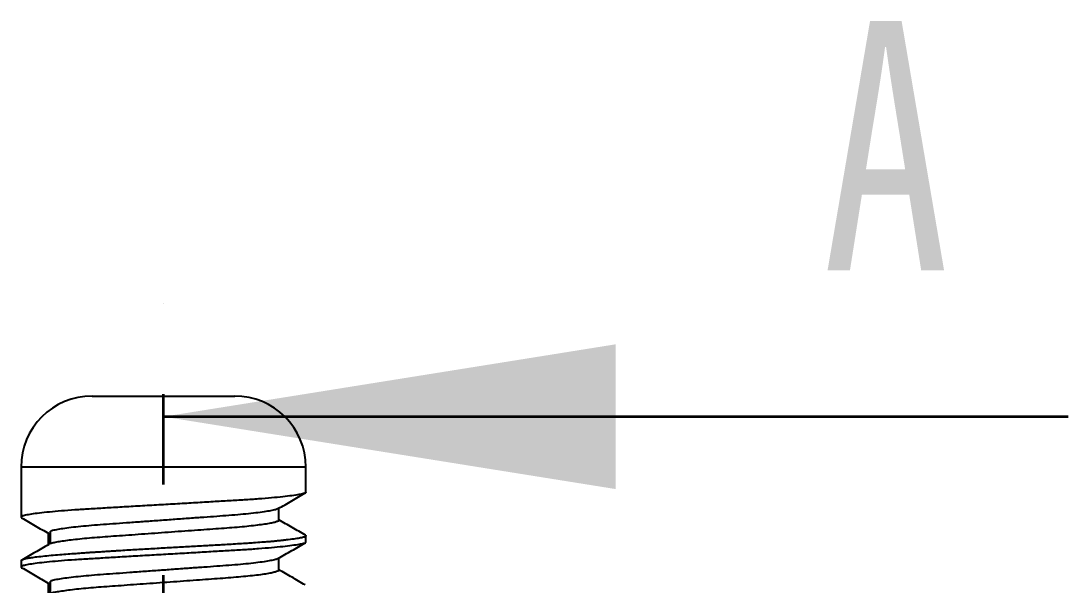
# Model space of a CAD drawing. Header units: millimetres. Extents: x 1580 to 3807, y -141 to 840.
# Drawn here: x 1813.34 to 1828.04, y 71.93 to 79.85 of the extents above; entities that cross this region are included whole.
import ezdxf

# ---------------------------------------------------------------- set-up
doc = ezdxf.new("R2010")
doc.units = ezdxf.units.MM
doc.linetypes.add('PHANTOM', pattern=[12.7, 6.35, -1.27, 1.27, -1.27, 1.27, -1.27])
doc.styles.add('SLDTEXTSTYLE0', font='TXT', dxfattribs={"width": 0.75})

msp = doc.modelspace()

# ---------------------------------------------------------------- linework, layer by layer
at = {"color": 7, "linetype": 'PHANTOM', "lineweight": 35}
msp.add_line((1815.343, 63.184), (1815.343, 75.884), dxfattribs=at)
at = {"color": 7, "linetype": 'Continuous', "lineweight": 25}
for p, q in [((1814.343, 74.586), (1815.343, 74.586)), ((1815.343, 74.586), (1816.343, 74.586)), ((1813.343, 73.586), (1813.343, 72.974)), ((1817.343, 73.586), (1813.343, 73.586)), ((1817.343, 73.236), (1817.343, 73.586)), ((1813.343, 72.969), (1813.343, 72.886)), ((1816.965, 72.842), (1816.965, 73.011)), ((1813.752, 72.688), (1813.752, 72.513)), ((1817.343, 72.536), (1817.343, 72.623)), ((1813.343, 72.273), (1813.343, 72.186))]:
    msp.add_line(p, q, dxfattribs=at)
at = {"color": 7, "linetype": 'Continuous', "lineweight": 35}
msp.add_line((1828.043, 74.296), (1815.343, 74.296), dxfattribs=at)
at = {"color": 7, "linetype": 'Continuous', "lineweight": 25}
for centre, start, end in [((1814.343, 73.586), 90, 180), ((1816.343, 73.586), 0, 90)]:
    msp.add_arc(centre, 1, start, end, dxfattribs=at)
for points, knots in [([(1817.34, 73.236), (1817.34, 73.234), (1817.342, 73.227), (1817.312, 73.216), (1817.249, 73.202), (1817.152, 73.187), (1817.022, 73.171), (1816.864, 73.156), (1816.681, 73.141), (1816.482, 73.127), (1816.268, 73.115), (1816.04, 73.102), (1815.796, 73.087), (1815.54, 73.072), (1815.278, 73.057), (1815.016, 73.042), (1814.762, 73.027), (1814.522, 73.013), (1814.3, 73), (1814.094, 72.987), (1813.906, 72.973), (1813.739, 72.958), (1813.596, 72.943), (1813.483, 72.928), (1813.402, 72.913), (1813.355, 72.899), (1813.337, 72.887), (1813.35, 72.88), (1813.355, 72.876)], [0, 0, 0, 0, 0.019631, 0.058219, 0.097642, 0.138327, 0.179219, 0.219959, 0.260198, 0.299614, 0.337406, 0.375834, 0.415143, 0.455036, 0.495917, 0.53671, 0.577061, 0.616643, 0.65521, 0.693473, 0.73266, 0.772481, 0.812614, 0.85326, 0.893531, 0.933097, 0.971579, 1, 1, 1, 1]), ([(1816.954, 73.006), (1817.018, 73.042), (1817.145, 73.116), (1817.272, 73.19), (1817.335, 73.227)], [0, 0, 0, 0, 0.499802, 1, 1, 1, 1]), ([(1816.951, 73.005), (1816.947, 73.003), (1816.935, 72.996), (1816.887, 72.983), (1816.809, 72.968), (1816.704, 72.952), (1816.576, 72.937), (1816.428, 72.922), (1816.266, 72.909), (1816.093, 72.896), (1815.908, 72.883), (1815.711, 72.869), (1815.503, 72.854), (1815.29, 72.838), (1815.078, 72.823), (1814.872, 72.808), (1814.678, 72.794), (1814.497, 72.782), (1814.331, 72.768), (1814.179, 72.754), (1814.043, 72.74), (1813.927, 72.724), (1813.836, 72.709), (1813.778, 72.697), (1813.761, 72.69), (1813.755, 72.688)], [0, 0, 0, 0, 0.0267904, 0.0717095, 0.1180683, 0.1646627, 0.2110844, 0.2569337, 0.3018405, 0.3448951, 0.388677, 0.4334654, 0.4789212, 0.5255038, 0.5719851, 0.6179625, 0.6630593, 0.7069975, 0.7505896, 0.7952386, 0.8406119, 0.886342, 0.932657, 0.978543, 1, 1, 1, 1]), ([(1813.352, 72.877), (1813.415, 72.84), (1813.542, 72.766), (1813.669, 72.692), (1813.733, 72.655)], [0, 0, 0, 0, 0.5002094, 1, 1, 1, 1]), ([(1816.962, 72.842), (1816.963, 72.841), (1816.965, 72.835), (1816.947, 72.826), (1816.908, 72.813), (1816.847, 72.8), (1816.766, 72.786), (1816.665, 72.773), (1816.547, 72.759), (1816.415, 72.746), (1816.271, 72.734), (1816.118, 72.723), (1815.954, 72.711), (1815.78, 72.699), (1815.598, 72.686), (1815.41, 72.672), (1815.221, 72.658), (1815.035, 72.645), (1814.855, 72.632), (1814.684, 72.62), (1814.523, 72.608), (1814.373, 72.597), (1814.232, 72.584), (1814.104, 72.571), (1813.99, 72.558), (1813.895, 72.544), (1813.819, 72.531), (1813.766, 72.518), (1813.739, 72.509), (1813.734, 72.504), (1813.734, 72.504)], [0, 0, 0, 0, 0.015578, 0.052388, 0.089977, 0.128118, 0.166562, 0.20505, 0.243318, 0.281114, 0.318202, 0.354436, 0.391076, 0.428533, 0.466588, 0.504995, 0.543495, 0.581825, 0.619729, 0.656968, 0.693331, 0.729793, 0.767111, 0.805071, 0.843431, 0.881933, 0.920315, 0.958319, 0.995702, 1, 1, 1, 1]), ([(1817.335, 72.633), (1817.273, 72.669), (1817.149, 72.741), (1817.026, 72.812), (1816.965, 72.848)], [0, 0, 0, 0, 0.5030167, 1, 1, 1, 1]), ([(1817.334, 72.633), (1817.336, 72.632), (1817.347, 72.627), (1817.344, 72.619), (1817.323, 72.606), (1817.273, 72.594), (1817.198, 72.582), (1817.118, 72.571), (1817.047, 72.563), (1816.997, 72.557), (1816.946, 72.552), (1816.903, 72.547), (1816.86, 72.543), (1816.805, 72.539), (1816.718, 72.532), (1816.619, 72.525), (1816.514, 72.518), (1816.41, 72.511), (1816.297, 72.504), (1816.19, 72.498), (1816.052, 72.49), (1815.878, 72.48), (1815.654, 72.468), (1815.425, 72.455), (1815.195, 72.442), (1814.968, 72.429), (1814.798, 72.419), (1814.684, 72.411), (1814.622, 72.408), (1814.562, 72.404), (1814.506, 72.4), (1814.466, 72.397), (1814.439, 72.396), (1814.41, 72.394), (1814.362, 72.391), (1814.292, 72.386), (1814.206, 72.38), (1814.107, 72.373), (1813.997, 72.365), (1813.88, 72.356), (1813.76, 72.346), (1813.643, 72.334), (1813.544, 72.323), (1813.466, 72.312), (1813.406, 72.301), (1813.365, 72.29), (1813.344, 72.28), (1813.345, 72.274), (1813.346, 72.273)], [0, 0, 0, 0, 0.005515, 0.040714, 0.075913, 0.111419, 0.147335, 0.183257, 0.197634, 0.212012, 0.226391, 0.238662, 0.244212, 0.257871, 0.277041, 0.301722, 0.319179, 0.33862, 0.360044, 0.380056, 0.394262, 0.429762, 0.465264, 0.500768, 0.536274, 0.571782, 0.607292, 0.617443, 0.627594, 0.637745, 0.647897, 0.655973, 0.6585, 0.661608, 0.671119, 0.683796, 0.699636, 0.71864, 0.740807, 0.766137, 0.794629, 0.826283, 0.861097, 0.889288, 0.919258, 0.951889, 0.984213, 1, 1, 1, 1]), ([(1813.722, 72.667), (1813.722, 72.638), (1813.722, 72.582), (1813.722, 72.525), (1813.722, 72.498)], [0, 0, 0, 0, 0.517178, 1, 1, 1, 1]), ([(1817.34, 72.536), (1817.34, 72.534), (1817.342, 72.527), (1817.312, 72.516), (1817.249, 72.502), (1817.152, 72.487), (1817.022, 72.471), (1816.864, 72.456), (1816.681, 72.441), (1816.482, 72.427), (1816.268, 72.415), (1816.04, 72.402), (1815.796, 72.387), (1815.54, 72.372), (1815.278, 72.357), (1815.016, 72.342), (1814.762, 72.327), (1814.522, 72.313), (1814.3, 72.3), (1814.094, 72.287), (1813.906, 72.273), (1813.739, 72.258), (1813.596, 72.243), (1813.483, 72.228), (1813.402, 72.213), (1813.355, 72.199), (1813.337, 72.187), (1813.35, 72.18), (1813.355, 72.176)], [0, 0, 0, 0, 0.019632, 0.058223, 0.097649, 0.138337, 0.179231, 0.219974, 0.260217, 0.299634, 0.337429, 0.37586, 0.415172, 0.455068, 0.495952, 0.536747, 0.577102, 0.616686, 0.655256, 0.693521, 0.732711, 0.772535, 0.81267, 0.853319, 0.893593, 0.933162, 0.971647, 1, 1, 1, 1]), ([(1813.733, 72.504), (1813.668, 72.467), (1813.542, 72.393), (1813.415, 72.32), (1813.354, 72.284)], [0, 0, 0, 0, 0.509892, 1, 1, 1, 1]), ([(1816.954, 72.305), (1817.017, 72.342), (1817.144, 72.416), (1817.271, 72.489), (1817.335, 72.526)], [0, 0, 0, 0, 0.49979, 1, 1, 1, 1]), ([(1816.951, 72.305), (1816.947, 72.303), (1816.935, 72.295), (1816.887, 72.283), (1816.809, 72.268), (1816.704, 72.252), (1816.576, 72.237), (1816.428, 72.222), (1816.266, 72.209), (1816.093, 72.196), (1815.908, 72.183), (1815.711, 72.169), (1815.503, 72.154), (1815.29, 72.138), (1815.078, 72.123), (1814.872, 72.108), (1814.678, 72.094), (1814.497, 72.082), (1814.331, 72.068), (1814.179, 72.054), (1814.043, 72.04), (1813.927, 72.024), (1813.836, 72.009), (1813.778, 71.997), (1813.761, 71.99), (1813.755, 71.988)], [0, 0, 0, 0, 0.0256505, 0.0706221, 0.117035, 0.163684, 0.2101598, 0.2560628, 0.3010221, 0.344127, 0.3879601, 0.4328009, 0.4783098, 0.5249469, 0.5714825, 0.6175136, 0.6626631, 0.7066527, 0.7502958, 0.794997, 0.8404233, 0.8862068, 0.932576, 0.9785157, 1, 1, 1, 1]), ([(1816.965, 72.142), (1816.965, 72.171), (1816.965, 72.228), (1816.965, 72.284), (1816.965, 72.311)], [0, 0, 0, 0, 0.516857, 1, 1, 1, 1]), ([(1813.352, 72.177), (1813.415, 72.14), (1813.539, 72.068), (1813.662, 71.996), (1813.722, 71.961)], [0, 0, 0, 0, 0.514287, 1, 1, 1, 1]), ([(1816.963, 72.142), (1816.963, 72.141), (1816.966, 72.136), (1816.95, 72.127), (1816.915, 72.115), (1816.857, 72.102), (1816.778, 72.088), (1816.68, 72.074), (1816.564, 72.061), (1816.434, 72.048), (1816.292, 72.036), (1816.139, 72.024), (1815.977, 72.013), (1815.805, 72), (1815.623, 71.987), (1815.436, 71.974), (1815.247, 71.96), (1815.06, 71.947), (1814.879, 71.934), (1814.707, 71.921), (1814.545, 71.91), (1814.393, 71.899), (1814.251, 71.886), (1814.12, 71.873), (1814.005, 71.86), (1813.907, 71.846), (1813.829, 71.833), (1813.772, 71.82), (1813.742, 71.81), (1813.736, 71.805), (1813.735, 71.804)], [0, 0, 0, 0, 0.010585, 0.047283, 0.084789, 0.12288, 0.16131, 0.199819, 0.238145, 0.276032, 0.313242, 0.349574, 0.386096, 0.423465, 0.461464, 0.499849, 0.538364, 0.576744, 0.614733, 0.652089, 0.688594, 0.72494, 0.762165, 0.800062, 0.838393, 0.876904, 0.91533, 0.953412, 0.990906, 1, 1, 1, 1]), ([(1817.334, 71.934), (1817.272, 71.97), (1817.149, 72.041), (1817.026, 72.113), (1816.965, 72.148)], [0, 0, 0, 0, 0.504779, 1, 1, 1, 1]), ([(1813.722, 71.967), (1813.722, 71.938), (1813.722, 71.882), (1813.722, 71.825), (1813.722, 71.798)], [0, 0, 0, 0, 0.517337, 1, 1, 1, 1]), ([(1813.752, 71.988), (1813.752, 71.958), (1813.752, 71.9), (1813.752, 71.842), (1813.752, 71.813)], [0, 0, 0, 0, 0.5001736, 1, 1, 1, 1])]:
    msp.add_open_spline(points, degree=3, knots=knots, dxfattribs=at)
at = {"color": 7, "linetype": 'Continuous', "lineweight": 35}
msp.add_solid([(1815.343, 74.296), (1821.693, 73.28), (1821.693, 75.312)], dxfattribs=at)

# ---------------------------------------------------------------- texts
at = {"color": 7, "linetype": 'Continuous', "insert": (1824.592, 79.85), "char_height": 3.5, "attachment_point": 1, "style": 'SLDTEXTSTYLE0'}
msp.add_mtext('A', dxfattribs=at)

doc.saveas('drawing.dxf')
